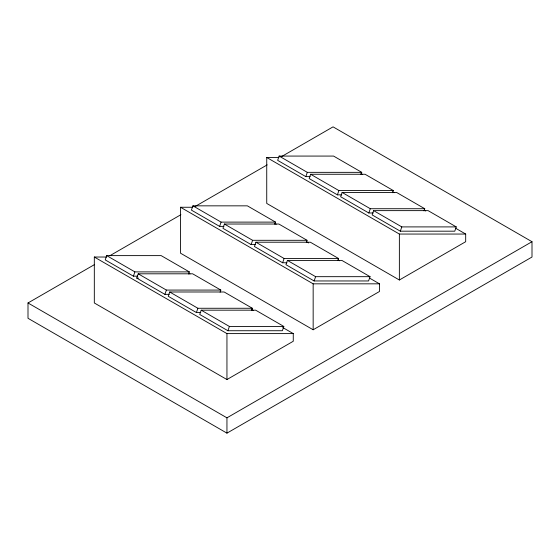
<?xml version="1.0" encoding="UTF-8"?>
<svg xmlns="http://www.w3.org/2000/svg" width="560" height="560" viewBox="0 0 560 560"><rect width="100%" height="100%" fill="white"/><g stroke="black" fill="none" stroke-linecap="round" stroke-linejoin="round"><path stroke-width="0.84" d="M188.601 274.029L189.343 271.887L161.154 255.619L106.701 255.619L105.224 259.896L133.406 276.171L137.725 276.171M133.406 276.171L134.89 271.887L189.343 271.887M169.225 294.357L164.906 294.357L136.724 278.082L138.201 273.805L192.654 273.805L220.843 290.08L220.101 292.215M274.813 224.259L275.548 222.117L247.366 205.842L192.913 205.842L191.429 210.126L219.618 226.394L223.937 226.394M164.906 294.357L166.39 290.073L220.843 290.08M251.601 310.401L252.343 308.266L224.154 291.991L169.701 291.991L168.224 296.268L196.406 312.543L200.725 312.543M219.618 226.394L221.102 222.117L275.548 222.117M306.313 242.445L307.048 240.303L278.866 224.035L224.413 224.028L222.929 228.312L251.118 244.587L255.437 244.587M196.406 312.543L197.89 308.266L252.343 308.266M201.201 310.177L199.724 314.461L227.906 330.729L282.359 330.729L283.843 326.452L255.654 310.177L201.201 310.177L229.39 326.452L283.843 326.452M361.018 174.482L361.76 172.347L333.578 156.072L279.125 156.072L277.641 160.349L305.823 176.624L310.149 176.624M251.118 244.587L252.602 240.303L307.048 240.303M337.813 260.631L338.548 258.489L310.366 242.221L255.913 242.214L254.429 246.498L282.618 262.773L286.937 262.773M227.906 330.729L229.39 326.452M305.823 176.624L307.307 172.347L361.76 172.347M392.595 192.717L393.337 190.575L365.078 174.258L310.625 174.258L309.141 178.542L337.4 194.852L341.726 194.852M282.618 262.773L284.102 258.489L338.548 258.489M287.413 260.407L285.929 264.684L314.118 280.959L368.571 280.959L370.048 276.675L341.866 260.407L287.413 260.407L315.602 276.675L370.048 276.675M337.4 194.852L338.884 190.575L393.337 190.575M424.018 210.854L424.76 208.719L396.578 192.444L342.125 192.444L340.641 196.728L368.823 212.996L373.149 212.996M314.118 280.959L315.602 276.675M368.823 212.996L370.307 208.719L424.76 208.719M373.625 210.63L372.141 214.914L400.323 231.182L454.776 231.182L456.26 226.905L428.078 210.63L373.625 210.63L401.807 226.905L456.26 226.905M400.323 231.182L401.807 226.905M281.582 156.569L333.053 126.854L532 241.71L532 257.026L226.947 433.146L28 318.29L28 302.974L94.612 264.516M109.753 255.773L180.908 214.69M195.286 206.388L267.197 164.871M106.533 257.026L94.318 257.026L94.318 302.974L226.947 379.547L293.265 341.257L293.265 333.599L282.716 327.509M192.745 207.256L180.523 207.256L180.523 253.197L313.159 329.77L379.477 291.487L379.477 283.829L369.677 278.173M278.95 157.479L266.735 157.479L266.735 203.427L399.371 280L465.682 241.71L465.682 234.052L455.889 228.396M28 302.974L226.947 417.83L532 241.71M266.735 157.479L399.371 234.052L465.682 234.052M136.724 278.082L138.453 278.082M180.523 207.256L313.159 283.829L379.477 283.829M94.318 257.026L226.947 333.599L293.265 333.599M360.934 173.579L362.446 174.447M392.588 191.856L394.093 192.724M424.235 210.126L425.747 210.994M279.125 156.072L307.307 172.347M310.625 174.258L338.884 190.575M342.125 192.444L370.307 208.719M274.722 223.349L276.234 224.224M306.376 241.626L308.637 242.928M338.023 259.896L339.535 260.771M192.913 205.842L221.102 222.117M224.413 224.028L252.602 240.303M255.913 242.214L284.102 258.489M188.517 273.126L190.022 273.994M251.818 309.673L253.323 310.541M106.701 255.619L134.89 271.887M138.201 273.805L166.39 290.073M169.701 291.991L197.89 308.266M399.371 234.052L399.371 280M313.159 283.829L313.159 329.77M226.947 333.599L226.947 379.547M226.947 417.83L226.947 433.146"/></g></svg>
